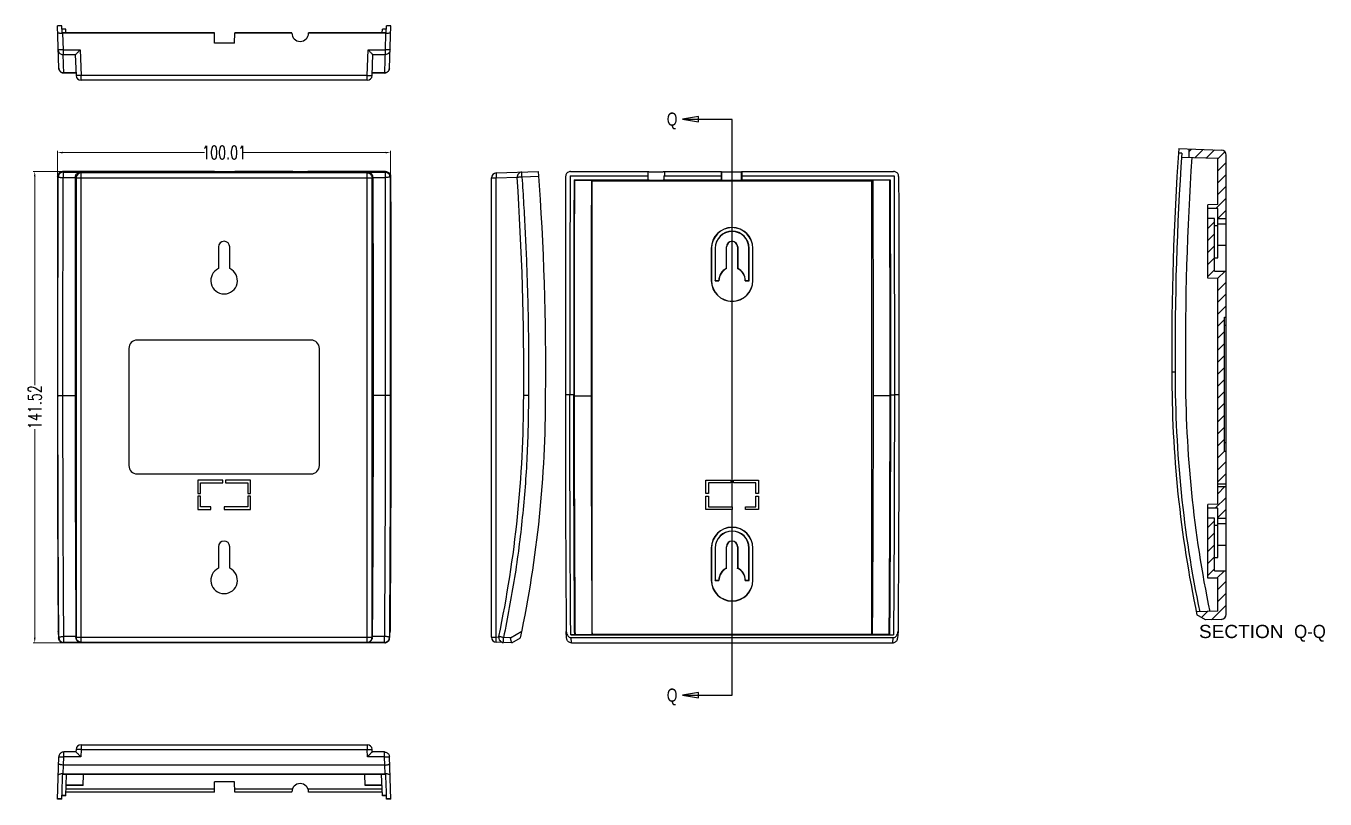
# Model space of a CAD drawing. Extents: x -1709 to -817, y 866 to 1098.
# Drawn here: x -1708.9 to -1318.8, y 865.6 to 1097.7 of the extents above; entities that cross this region are included whole.
import ezdxf
from ezdxf.enums import TextEntityAlignment as Align

# ---------------------------------------------------------------- set-up
doc = ezdxf.new("R2010")
doc.units = 0
doc.header["$LTSCALE"] = 0.64311
doc.header["$MEASUREMENT"] = 0
doc.linetypes.add('CENTER', pattern=[0.6, 0.375, -0.075, 0.075, -0.075])
doc.linetypes.add('PHANTOM', pattern=[0.8, 0.45, -0.05, 0.1, -0.05, 0.1, -0.05])
doc.layers.get('0').update_dxf_attribs({"linetype": 'CONTINUOUS'})
doc.layers.get('Defpoints').update_dxf_attribs({"linetype": 'CONTINUOUS'})
doc.layers.add('DEFAULT_1', color=7, linetype='CENTER')
doc.styles.get("Standard").update_dxf_attribs({"font": 'txt.shx', "width": 0.7})
doc.styles.add('TEXTSTYLE_0', font='txt', dxfattribs={"width": 0.8})
doc.dimstyles.new('4', dxfattribs={"dimtxt": 4, "dimasz": 1.5, "dimexe": 0.5, "dimexo": 0.5, "dimgap": 0.5, "dimtad": 0, "dimzin": 0, "dimdsep": 46, "dimtxsty": 'Standard', "dimcen": 0, "dimadec": 0, "dimazin": 0, "dimtfac": 1, "dimtofl": 0, "dimtmove": 0, "dimatfit": 3, "dimfxl": 0, "dimtolj": 1, "dimtzin": 0, "dimlwd": 13, "dimlwe": 13, "dimarcsym": 0})

# ---------------------------------------------------------------- blocks, each defined once
blk = doc.blocks.new('*D4')
at = {"color": 0, "lineweight": 13}
for p, q in [((-1699.37, 1052.61), (-1699.37, 1060.19)), ((-1697.87, 1059.69), (-1655.23, 1059.69)), ((-1600.86, 1059.69), (-1643.5, 1059.69)), ((-1599.36, 1051.56), (-1599.36, 1060.19))]:
    blk.add_line(p, q, dxfattribs=at)
at = {"color": 0}
for points in [[(-1697.87, 1059.94), (-1697.87, 1059.44), (-1699.37, 1059.69)], [(-1600.86, 1059.94), (-1600.86, 1059.44), (-1599.36, 1059.69)]]:
    blk.add_solid(points, dxfattribs=at)
at = {"layer": 'Defpoints', "color": 0}
for p in [(-1599.36, 1059.69), (-1699.37, 1052.11), (-1599.36, 1051.06)]:
    blk.add_point(p, dxfattribs=at)
at = {"color": 0, "insert": (-1649.36, 1059.69), "char_height": 4, "attachment_point": 5}
blk.add_mtext('\\A1;100.01', dxfattribs=at)
blk = doc.blocks.new('*D5')
at = {"color": 0, "lineweight": 13}
for p, q in [((-1697.47, 1054.01), (-1706.73, 1054.01)), ((-1706.23, 1052.51), (-1706.23, 989.81)), ((-1706.23, 913.99), (-1706.23, 976.68)), ((-1697.85, 912.49), (-1706.73, 912.49))]:
    blk.add_line(p, q, dxfattribs=at)
at = {"color": 0}
for points in [[(-1706.48, 1052.51), (-1705.98, 1052.51), (-1706.23, 1054.01)], [(-1706.48, 913.99), (-1705.98, 913.99), (-1706.23, 912.49)]]:
    blk.add_solid(points, dxfattribs=at)
at = {"layer": 'Defpoints', "color": 0}
for p in [(-1696.97, 1054.01), (-1706.23, 912.49), (-1697.35, 912.49)]:
    blk.add_point(p, dxfattribs=at)
at = {"color": 0, "insert": (-1706.23, 983.25), "char_height": 4, "attachment_point": 5, "rotation": 90}
blk.add_mtext('\\A1;141.52', dxfattribs=at)

msp = doc.modelspace()

# ---------------------------------------------------------------- linework, layer by layer
at = {"layer": 'DEFAULT_1', "color": 1, "linetype": 'Continuous'}
for p, q in [((-1698.996, 1085.033), (-1699.438, 1097.705)), ((-1698.084, 1097.705), (-1699.436, 1097.705)), ((-1698.016, 1095.671), (-1698.087, 1097.705)), ((-1696.9, 1096.705), (-1698.052, 1096.705)), ((-1696.866, 1095.671), (-1696.902, 1096.705)), ((-1601.862, 1095.671), (-1601.826, 1096.705)), ((-1600.676, 1096.705), (-1601.828, 1096.705)), ((-1600.712, 1095.671), (-1600.641, 1097.705)), ((-1599.292, 1097.705), (-1600.643, 1097.705)), ((-1599.732, 1085.033), (-1599.29, 1097.705)), ((-1652.268, 1095.671), (-1698.016, 1095.671)), ((-1697.865, 1095.577), (-1697.689, 1090.547)), ((-1652.266, 1095.577), (-1697.865, 1095.577)), ((-1652.214, 1092.577), (-1652.268, 1095.671)), ((-1646.214, 1092.577), (-1652.214, 1092.577)), ((-1646.214, 1092.577), (-1646.16, 1095.671)), ((-1629.014, 1095.577), (-1646.161, 1095.577)), ((-1629.014, 1095.671), (-1646.16, 1095.671)), ((-1629.014, 1095.577), (-1629.014, 1095.671)), ((-1600.712, 1095.671), (-1624.014, 1095.671)), ((-1624.014, 1095.577), (-1624.014, 1095.671)), ((-1600.863, 1095.577), (-1624.014, 1095.577)), ((-1600.863, 1095.577), (-1601.039, 1090.547)), ((-1697.689, 1090.547), (-1697.689, 1089.1)), ((-1697.689, 1090.547), (-1692.589, 1090.547)), ((-1697.689, 1089.1), (-1694.031, 1089.1)), ((-1694.038, 1089.1), (-1693.819, 1082.835)), ((-1692.589, 1090.547), (-1692.32, 1082.835)), ((-1606.408, 1082.835), (-1606.139, 1090.547)), ((-1606.139, 1090.547), (-1601.039, 1090.547)), ((-1604.909, 1082.835), (-1604.69, 1089.1)), ((-1604.697, 1089.1), (-1601.039, 1089.1)), ((-1601.039, 1090.547), (-1601.039, 1089.1)), ((-1697.497, 1083.586), (-1697.497, 1083.618)), ((-1693.846, 1083.618), (-1697.497, 1083.618)), ((-1693.838, 1083.586), (-1697.497, 1083.586)), ((-1692.32, 1081.387), (-1692.32, 1082.835)), ((-1606.408, 1082.835), (-1692.32, 1082.835)), ((-1606.408, 1081.387), (-1692.32, 1081.387)), ((-1606.408, 1081.387), (-1606.408, 1082.835)), ((-1601.231, 1083.586), (-1604.889, 1083.586)), ((-1601.231, 1083.618), (-1604.881, 1083.618)), ((-1601.231, 1083.586), (-1601.231, 1083.618)), ((-1511.659, 1069.731), (-1496.809, 1069.731)), ((-1361.76, 1059.533), (-1362.762, 1059.533)), ((-1362.668, 1060.878), (-1349.925, 1060.433)), ((-1361.841, 1058.348), (-1350.978, 1057.969)), ((-1359.668, 1060.774), (-1359.668, 1058.272)), ((-1359.668, 1059.922), (-1358.845, 1060.745)), ((-1357.792, 1058.206), (-1355.374, 1060.624)), ((-1354.321, 1058.085), (-1351.904, 1060.502)), ((-1350.978, 1057.836), (-1348.881, 1059.933)), ((-1350.978, 1044.078), (-1350.978, 1057.969)), ((-1348.478, 921.022), (-1348.478, 1058.934)), ((-1697.865, 1054.006), (-1697.689, 1053.831)), ((-1652.266, 1054.006), (-1697.865, 1054.006)), ((-1697.689, 1053.831), (-1697.689, 1052.229)), ((-1697.689, 1053.831), (-1692.589, 1053.831)), ((-1692.589, 1053.831), (-1692.32, 1053.561)), ((-1692.32, 912.651), (-1692.32, 1053.561)), ((-1606.408, 1053.561), (-1692.32, 1053.561)), ((-1652.266, 1054.006), (-1652.214, 1053.902)), ((-1646.214, 1053.902), (-1652.214, 1053.902)), ((-1646.161, 1054.006), (-1646.214, 1053.902)), ((-1629.014, 1054.006), (-1646.161, 1054.006)), ((-1600.863, 1054.006), (-1624.014, 1054.006)), ((-1606.408, 1053.561), (-1606.139, 1053.831)), ((-1606.408, 912.651), (-1606.408, 1053.561)), ((-1606.139, 1053.831), (-1601.039, 1053.831)), ((-1600.863, 1054.006), (-1601.039, 1053.831)), ((-1601.039, 1053.831), (-1601.039, 1052.229)), ((-1567.643, 1053.561), (-1554.901, 1054.006)), ((-1545.31, 1054.006), (-1522.159, 1054.006)), ((-1522.159, 1054.006), (-1522.159, 1052.661)), ((-1517.159, 1054.006), (-1517.159, 1052.661)), ((-1517.159, 1054.006), (-1500.011, 1054.006)), ((-1500.011, 1054.006), (-1499.959, 1053.902)), ((-1499.959, 1051.4), (-1499.959, 1053.902)), ((-1499.959, 1053.902), (-1493.959, 1053.902)), ((-1493.906, 1054.006), (-1493.959, 1053.902)), ((-1493.959, 1051.4), (-1493.959, 1053.902)), ((-1493.906, 1054.006), (-1448.308, 1054.006)), ((-1350.978, 1054.244), (-1348.478, 1056.744)), ((-1699.367, 1052.511), (-1699.188, 1052.332)), ((-1697.689, 1052.229), (-1694.038, 1052.229)), ((-1694.038, 1052.281), (-1693.819, 1052.062)), ((-1693.819, 1052.062), (-1693.819, 914.15)), ((-1693.819, 1052.062), (-1604.909, 1052.062)), ((-1604.909, 1052.062), (-1604.69, 1052.281)), ((-1604.909, 914.15), (-1604.909, 1052.062)), ((-1604.69, 1052.229), (-1601.039, 1052.229)), ((-1599.36, 1052.511), (-1599.539, 1052.332)), ((-1569.091, 914.15), (-1569.091, 1052.062)), ((-1569.091, 1052.062), (-1567.643, 1052.062)), ((-1567.643, 1052.062), (-1561.377, 1052.281)), ((-1567.643, 914.15), (-1567.643, 1052.062)), ((-1554.796, 1052.511), (-1559.931, 1052.332)), ((-1545.46, 1052.661), (-1521.988, 1052.661)), ((-1544.171, 1051.368), (-1544.278, 1051.476)), ((-1544.278, 1051.476), (-1522.018, 1051.476)), ((-1544.171, 1051.368), (-1539.071, 1051.368)), ((-1538.799, 1051.097), (-1539.071, 1051.368)), ((-1538.799, 915.116), (-1538.799, 1051.097)), ((-1454.818, 1051.097), (-1538.799, 1051.097)), ((-1517.329, 1052.661), (-1500.013, 1052.661)), ((-1517.299, 1051.476), (-1499.997, 1051.476)), ((-1499.997, 1051.476), (-1499.959, 1051.4)), ((-1499.959, 1051.4), (-1493.959, 1051.4)), ((-1493.921, 1051.476), (-1493.959, 1051.4)), ((-1493.921, 1051.476), (-1449.339, 1051.476)), ((-1493.905, 1052.661), (-1448.157, 1052.661)), ((-1454.818, 1051.097), (-1454.547, 1051.368)), ((-1454.818, 915.116), (-1454.818, 1051.097)), ((-1449.447, 1051.368), (-1454.547, 1051.368)), ((-1449.447, 1051.368), (-1449.339, 1051.476)), ((-1350.978, 1050.652), (-1348.478, 1053.152)), ((-1350.978, 1047.06), (-1348.478, 1049.56)), ((-1351.557, 1042.888), (-1348.478, 1045.968)), ((-1350.978, 1044.078), (-1353.978, 1044.026)), ((-1353.978, 1021.931), (-1353.978, 1044.026)), ((-1350.978, 1042.878), (-1353.978, 1042.931)), ((-1350.978, 1028.128), (-1350.978, 1042.878)), ((-1350.925, 1039.928), (-1348.478, 1042.376)), ((-1351.978, 1039.911), (-1353.978, 1039.876)), ((-1353.978, 1036.876), (-1351.978, 1038.876)), ((-1351.978, 1024.128), (-1351.978, 1039.911)), ((-1351.978, 1037.828), (-1350.978, 1037.828)), ((-1350.978, 1039.928), (-1348.478, 1039.928)), ((-1348.478, 1038.228), (-1350.978, 1038.228)), ((-1353.978, 1033.283), (-1351.978, 1035.283)), ((-1651.064, 1031.356), (-1651.064, 1024.877)), ((-1647.664, 1024.877), (-1647.664, 1031.356)), ((-1503.059, 1030.956), (-1503.059, 1021.256)), ((-1503.059, 1030.956), (-1503.006, 1030.956)), ((-1503.006, 1030.956), (-1503.006, 1021.256)), ((-1501.911, 1030.956), (-1501.911, 1021.204)), ((-1501.911, 1030.956), (-1501.859, 1030.956)), ((-1501.859, 1030.956), (-1501.859, 1021.256)), ((-1498.509, 1024.877), (-1498.509, 1031.356)), ((-1498.491, 1024.866), (-1498.491, 1031.356)), ((-1498.456, 1031.356), (-1498.491, 1031.356)), ((-1498.456, 1024.844), (-1498.456, 1031.356)), ((-1495.161, 1031.356), (-1495.161, 1024.844)), ((-1495.161, 1031.356), (-1495.126, 1031.356)), ((-1495.126, 1031.356), (-1495.126, 1024.866)), ((-1495.109, 1031.356), (-1495.109, 1024.877)), ((-1491.759, 1021.256), (-1491.759, 1030.956)), ((-1491.706, 1030.956), (-1491.759, 1030.956)), ((-1491.706, 1021.204), (-1491.706, 1030.956)), ((-1490.611, 1021.256), (-1490.611, 1030.956)), ((-1490.559, 1030.956), (-1490.611, 1030.956)), ((-1490.559, 1021.256), (-1490.559, 1030.956)), ((-1353.978, 1029.691), (-1351.978, 1031.691)), ((-1348.478, 1031.749), (-1350.978, 1031.749)), ((-1353.978, 1026.099), (-1351.978, 1028.099)), ((-1351.978, 1028.111), (-1350.978, 1028.128)), ((-1353.978, 1022.507), (-1351.978, 1024.507)), ((-1351.978, 1024.128), (-1348.478, 1024.128)), ((-1351.014, 1021.879), (-1348.765, 1024.128)), ((-1503.059, 1021.256), (-1503.006, 1021.256)), ((-1501.911, 1021.204), (-1501.859, 1021.256)), ((-1501.911, 1021.204), (-1500.756, 1021.204)), ((-1501.859, 1021.256), (-1500.809, 1021.256)), ((-1500.809, 1021.239), (-1500.809, 1021.256)), ((-1492.861, 1021.204), (-1491.706, 1021.204)), ((-1492.809, 1021.239), (-1492.809, 1021.256)), ((-1492.809, 1021.256), (-1491.759, 1021.256)), ((-1491.706, 1021.204), (-1491.759, 1021.256)), ((-1490.559, 1021.256), (-1490.611, 1021.256)), ((-1350.978, 1021.878), (-1353.978, 1021.931)), ((-1350.978, 954.078), (-1350.978, 1021.878)), ((-1350.978, 1018.323), (-1348.478, 1020.823)), ((-1350.978, 1014.731), (-1348.478, 1017.231)), ((-1350.978, 1011.139), (-1348.478, 1013.639)), ((-1350.978, 1007.547), (-1348.978, 1009.547)), ((-1348.978, 970.078), (-1348.978, 1010.278)), ((-1348.978, 1010.278), (-1348.478, 1010.278)), ((-1348.478, 1007.778), (-1348.978, 1007.778)), ((-1623.264, 1003.406), (-1675.464, 1003.406)), ((-1350.978, 1003.955), (-1348.978, 1005.955)), ((-1677.964, 1000.906), (-1677.964, 965.706)), ((-1620.764, 965.706), (-1620.764, 1000.906)), ((-1350.978, 1000.362), (-1348.978, 1002.362)), ((-1350.978, 996.77), (-1348.978, 998.77)), ((-1350.978, 993.178), (-1348.978, 995.178)), ((-1350.978, 989.586), (-1348.978, 991.586)), ((-1545.53, 986.946), (-1546.882, 986.946)), ((-1544.345, 986.95), (-1545.53, 986.95)), ((-1449.272, 986.95), (-1448.087, 986.95)), ((-1446.735, 986.946), (-1448.087, 986.946)), ((-1350.978, 985.994), (-1348.978, 987.994)), ((-1697.758, 986.706), (-1694.107, 986.706)), ((-1600.97, 986.706), (-1604.621, 986.706)), ((-1599.47, 986.708), (-1600.97, 986.706)), ((-1557.953, 986.708), (-1559.401, 986.706)), ((-1544.237, 986.697), (-1539.137, 986.697)), ((-1449.38, 986.697), (-1454.48, 986.697)), ((-1350.978, 982.402), (-1348.978, 984.402)), ((-1350.978, 978.81), (-1348.978, 980.81)), ((-1350.978, 975.218), (-1348.978, 977.218)), ((-1350.978, 971.626), (-1348.978, 973.626)), ((-1348.478, 972.578), (-1348.978, 972.578)), ((-1350.978, 968.034), (-1348.933, 970.078)), ((-1348.978, 970.078), (-1348.478, 970.078)), ((-1350.978, 964.441), (-1348.478, 966.941)), ((-1675.464, 963.206), (-1623.264, 963.206)), ((-1649.764, 961.306), (-1657.264, 961.306)), ((-1657.264, 961.306), (-1657.264, 957.306)), ((-1656.464, 960.506), (-1649.764, 960.506)), ((-1656.464, 957.306), (-1656.464, 960.506)), ((-1649.764, 960.506), (-1649.764, 961.306)), ((-1641.464, 961.306), (-1648.964, 961.306)), ((-1648.964, 961.306), (-1648.964, 960.506)), ((-1648.964, 960.506), (-1642.264, 960.506)), ((-1642.264, 960.506), (-1642.264, 957.306)), ((-1641.464, 957.306), (-1641.464, 961.306)), ((-1504.709, 961.306), (-1497.209, 961.306)), ((-1504.709, 957.306), (-1504.709, 961.306)), ((-1497.209, 960.506), (-1503.909, 960.506)), ((-1503.909, 960.506), (-1503.909, 957.306)), ((-1497.209, 961.306), (-1497.209, 960.506)), ((-1496.409, 961.306), (-1488.909, 961.306)), ((-1496.409, 960.506), (-1496.409, 961.306)), ((-1489.709, 960.506), (-1496.409, 960.506)), ((-1489.709, 957.306), (-1489.709, 960.506)), ((-1488.909, 961.306), (-1488.909, 957.306)), ((-1350.978, 960.849), (-1348.478, 963.349)), ((-1350.978, 960.178), (-1348.478, 960.178)), ((-1657.264, 957.306), (-1656.464, 957.306)), ((-1656.464, 956.506), (-1657.264, 956.506)), ((-1657.264, 956.506), (-1657.264, 952.506)), ((-1656.464, 953.306), (-1656.464, 956.506)), ((-1642.264, 957.306), (-1641.464, 957.306)), ((-1641.464, 956.506), (-1642.264, 956.506)), ((-1642.264, 956.506), (-1642.264, 953.306)), ((-1641.464, 952.506), (-1641.464, 956.506)), ((-1503.909, 957.306), (-1504.709, 957.306)), ((-1504.709, 956.506), (-1503.909, 956.506)), ((-1504.709, 952.506), (-1504.709, 956.506)), ((-1503.909, 956.506), (-1503.909, 953.306)), ((-1488.909, 957.306), (-1489.709, 957.306)), ((-1489.709, 956.506), (-1488.909, 956.506)), ((-1489.709, 953.306), (-1489.709, 956.506)), ((-1488.909, 956.506), (-1488.909, 952.506)), ((-1351.751, 952.892), (-1348.478, 956.165)), ((-1350.978, 959.378), (-1348.478, 959.378)), ((-1350.978, 957.257), (-1348.857, 959.378)), ((-1657.264, 952.506), (-1653.364, 952.506)), ((-1653.364, 953.306), (-1656.464, 953.306)), ((-1653.364, 952.506), (-1653.364, 953.306)), ((-1642.264, 953.306), (-1649.364, 953.306)), ((-1649.364, 953.306), (-1649.364, 952.506)), ((-1649.364, 952.506), (-1641.464, 952.506)), ((-1496.809, 952.506), (-1504.709, 952.506)), ((-1503.909, 953.306), (-1496.809, 953.306)), ((-1496.809, 953.306), (-1496.809, 952.506)), ((-1492.809, 953.306), (-1489.709, 953.306)), ((-1492.809, 952.506), (-1492.809, 953.306)), ((-1488.909, 952.506), (-1492.809, 952.506)), ((-1350.978, 954.078), (-1353.978, 954.026)), ((-1353.978, 931.931), (-1353.978, 954.026)), ((-1350.978, 952.878), (-1353.978, 952.931)), ((-1350.978, 938.128), (-1350.978, 952.878)), ((-1350.978, 950.073), (-1348.478, 952.573)), ((-1351.978, 949.911), (-1353.978, 949.876)), ((-1353.978, 947.073), (-1351.978, 949.073)), ((-1351.978, 934.128), (-1351.978, 949.911)), ((-1350.978, 949.928), (-1348.478, 949.928)), ((-1348.478, 948.228), (-1350.978, 948.228)), ((-1353.978, 943.481), (-1351.978, 945.481)), ((-1351.978, 947.828), (-1350.978, 947.828)), ((-1651.064, 941.356), (-1651.064, 934.877)), ((-1647.664, 934.877), (-1647.664, 941.356)), ((-1503.059, 940.956), (-1503.006, 940.956)), ((-1503.059, 940.956), (-1503.059, 931.256)), ((-1503.006, 940.956), (-1503.006, 931.256)), ((-1501.911, 940.956), (-1501.859, 940.956)), ((-1501.911, 940.956), (-1501.911, 931.204)), ((-1501.859, 940.956), (-1501.859, 931.256)), ((-1498.509, 934.877), (-1498.509, 941.356)), ((-1498.456, 941.356), (-1498.491, 941.356)), ((-1498.491, 934.866), (-1498.491, 941.356)), ((-1498.456, 934.844), (-1498.456, 941.356)), ((-1495.161, 941.356), (-1495.126, 941.356)), ((-1495.161, 941.356), (-1495.161, 934.844)), ((-1495.126, 941.356), (-1495.126, 934.866)), ((-1495.109, 941.356), (-1495.109, 934.877)), ((-1491.706, 940.956), (-1491.759, 940.956)), ((-1491.759, 931.256), (-1491.759, 940.956)), ((-1491.706, 931.204), (-1491.706, 940.956)), ((-1490.559, 940.956), (-1490.611, 940.956)), ((-1490.611, 931.256), (-1490.611, 940.956)), ((-1490.559, 931.256), (-1490.559, 940.956)), ((-1353.978, 939.889), (-1351.978, 941.889)), ((-1348.478, 941.749), (-1350.978, 941.749)), ((-1353.978, 936.297), (-1351.978, 938.297)), ((-1351.978, 938.111), (-1350.978, 938.128)), ((-1353.978, 932.705), (-1351.978, 934.705)), ((-1351.978, 934.128), (-1348.478, 934.128)), ((-1351.208, 931.882), (-1348.962, 934.128)), ((-1503.059, 931.256), (-1503.006, 931.256)), ((-1501.911, 931.204), (-1501.859, 931.256)), ((-1501.911, 931.204), (-1500.756, 931.204)), ((-1501.859, 931.256), (-1500.809, 931.256)), ((-1500.809, 931.239), (-1500.809, 931.256)), ((-1492.861, 931.204), (-1491.706, 931.204)), ((-1492.809, 931.256), (-1491.759, 931.256)), ((-1492.809, 931.239), (-1492.809, 931.256)), ((-1491.706, 931.204), (-1491.759, 931.256)), ((-1490.559, 931.256), (-1490.611, 931.256)), ((-1350.978, 931.878), (-1353.978, 931.931)), ((-1350.978, 921.988), (-1350.978, 931.878)), ((-1350.978, 928.52), (-1348.478, 931.02)), ((-1350.978, 924.928), (-1348.478, 927.428)), ((-1350.978, 921.988), (-1357.415, 921.763)), ((-1354.605, 919.36), (-1357.229, 920.875)), ((-1355.836, 920.07), (-1354.024, 921.882)), ((-1352.894, 919.42), (-1348.478, 923.836)), ((-1349.925, 919.523), (-1354.605, 919.36)), ((-1699.188, 916.005), (-1699.067, 914.002)), ((-1699.184, 915.863), (-1699.188, 916.005)), ((-1699.184, 915.869), (-1699.065, 913.897)), ((-1699.067, 914.002), (-1698.996, 914.074)), ((-1699.065, 913.897), (-1699.067, 914.002)), ((-1693.846, 914.382), (-1697.497, 914.382)), ((-1697.497, 912.575), (-1697.497, 914.382)), ((-1693.819, 914.15), (-1693.845, 914.124)), ((-1693.819, 914.15), (-1604.909, 914.15)), ((-1604.883, 914.124), (-1604.909, 914.15)), ((-1601.231, 914.382), (-1604.881, 914.382)), ((-1601.231, 912.575), (-1601.231, 914.382)), ((-1599.66, 914.002), (-1599.732, 914.074)), ((-1599.663, 913.897), (-1599.544, 915.869)), ((-1599.663, 913.897), (-1599.66, 914.002)), ((-1599.66, 914.002), (-1599.539, 916.005)), ((-1599.539, 916.005), (-1599.544, 915.863)), ((-1569.091, 914.15), (-1567.643, 914.15)), ((-1566.891, 914.124), (-1567.643, 914.15)), ((-1563.393, 914.002), (-1565.444, 914.074)), ((-1563.393, 914.002), (-1559.923, 916.005)), ((-1562.963, 912.488), (-1560.34, 914.003)), ((-1546.633, 916.005), (-1546.628, 915.863)), ((-1546.509, 913.897), (-1546.629, 915.869)), ((-1544.088, 914.927), (-1545.274, 914.927)), ((-1545.274, 914.891), (-1448.343, 914.891)), ((-1448.526, 914.003), (-1545.092, 914.003)), ((-1545, 912.488), (-1545.092, 914.003)), ((-1543.983, 915.032), (-1544.088, 914.927)), ((-1543.983, 915.032), (-1538.883, 915.032)), ((-1538.799, 915.116), (-1538.883, 915.032)), ((-1538.799, 915.116), (-1454.818, 915.116)), ((-1454.818, 915.116), (-1454.734, 915.032)), ((-1449.634, 915.032), (-1454.734, 915.032)), ((-1449.529, 914.927), (-1449.634, 915.032)), ((-1449.529, 914.927), (-1448.343, 914.927)), ((-1448.526, 914.003), (-1448.617, 912.488)), ((-1446.989, 915.869), (-1447.108, 913.897)), ((-1446.989, 915.863), (-1446.984, 916.005)), ((-1697.583, 912.488), (-1697.497, 912.575)), ((-1601.172, 912.488), (-1697.555, 912.488)), ((-1692.397, 912.575), (-1697.497, 912.575)), ((-1692.32, 912.651), (-1692.397, 912.575)), ((-1692.32, 912.651), (-1606.408, 912.651)), ((-1606.331, 912.575), (-1606.408, 912.651)), ((-1601.231, 912.575), (-1606.331, 912.575)), ((-1601.144, 912.488), (-1601.231, 912.575)), ((-1562.964, 912.488), (-1567.643, 912.651)), ((-1545, 912.488), (-1448.617, 912.488)), ((-1511.659, 896.767), (-1496.809, 896.767)), ((-1692.32, 881.901), (-1692.32, 880.453)), ((-1692.32, 881.901), (-1606.408, 881.901)), ((-1606.408, 881.901), (-1606.408, 880.453)), ((-1699.438, 865.582), (-1698.996, 878.254)), ((-1697.583, 875.773), (-1697.497, 878.254)), ((-1697.497, 878.254), (-1697.497, 879.702)), ((-1693.838, 879.702), (-1697.497, 879.702)), ((-1692.397, 878.254), (-1697.497, 878.254)), ((-1693.819, 880.453), (-1693.845, 879.701)), ((-1692.32, 880.453), (-1692.397, 878.254)), ((-1692.32, 880.453), (-1606.408, 880.453)), ((-1606.331, 878.254), (-1606.408, 880.453)), ((-1601.231, 878.254), (-1606.331, 878.254)), ((-1604.883, 879.701), (-1604.909, 880.453)), ((-1601.231, 879.702), (-1604.889, 879.702)), ((-1601.231, 878.254), (-1601.231, 879.702)), ((-1601.144, 875.773), (-1601.231, 878.254)), ((-1599.29, 865.582), (-1599.732, 878.254)), ((-1697.647, 873.149), (-1697.555, 875.773)), ((-1601.172, 875.773), (-1697.555, 875.773)), ((-1601.172, 875.773), (-1601.081, 873.149)), ((-1600.899, 872.963), (-1697.829, 872.963)), ((-1697.647, 873.149), (-1601.081, 873.149)), ((-1696.902, 866.582), (-1696.679, 872.963)), ((-1691.694, 869.68), (-1691.579, 872.963)), ((-1652.268, 867.616), (-1652.214, 870.711)), ((-1646.214, 870.711), (-1652.214, 870.711)), ((-1646.16, 867.616), (-1646.214, 870.711)), ((-1607.034, 869.68), (-1607.149, 872.963)), ((-1601.826, 866.582), (-1602.049, 872.963)), ((-1696.9, 866.582), (-1698.052, 866.582)), ((-1696.9, 866.61), (-1698.051, 866.61)), ((-1652.268, 867.616), (-1696.866, 867.616)), ((-1652.252, 868.537), (-1696.833, 868.537)), ((-1691.692, 869.71), (-1696.792, 869.71)), ((-1691.691, 869.68), (-1696.791, 869.68)), ((-1628.873, 868.537), (-1646.176, 868.537)), ((-1629.014, 867.616), (-1646.16, 867.616)), ((-1629.014, 867.616), (-1629.014, 867.711)), ((-1601.894, 868.537), (-1624.154, 868.537)), ((-1624.014, 867.616), (-1624.014, 867.711)), ((-1601.862, 867.616), (-1624.014, 867.616)), ((-1601.936, 869.71), (-1607.036, 869.71)), ((-1601.936, 869.68), (-1607.036, 869.68)), ((-1600.677, 866.61), (-1601.828, 866.61)), ((-1600.676, 866.582), (-1601.828, 866.582)), ((-1698.085, 865.61), (-1699.437, 865.61)), ((-1698.084, 865.582), (-1699.436, 865.582)), ((-1698.087, 865.582), (-1698.086, 865.61)), ((-1599.291, 865.61), (-1600.643, 865.61)), ((-1599.292, 865.582), (-1600.643, 865.582)), ((-1600.641, 865.582), (-1600.642, 865.61))]:
    msp.add_line(p, q, dxfattribs=at)
at = {"layer": 'DEFAULT_1', "color": 1, "linetype": 'PHANTOM'}
for p, q in [((-1496.809, 953.306), (-1496.809, 1069.731)), ((-1496.809, 896.767), (-1496.809, 952.506))]:
    msp.add_line(p, q, dxfattribs=at)
at = {"layer": 'DEFAULT_1', "color": 1, "linetype": 'Continuous'}
for points in [[(-1697.689, 1090.547), (-1698.152, 1090.534), (-1698.57, 1090.526), (-1698.901, 1090.526), (-1699.114, 1090.534), (-1699.188, 1090.547)], [(-1599.539, 1090.547), (-1599.613, 1090.534), (-1599.826, 1090.526), (-1600.158, 1090.526), (-1600.576, 1090.534), (-1601.039, 1090.547)], [(-1692.32, 1082.835), (-1692.783, 1082.821), (-1693.2, 1082.814), (-1693.532, 1082.814), (-1693.745, 1082.821), (-1693.819, 1082.835)], [(-1606.408, 1082.835), (-1605.944, 1082.821), (-1605.525, 1082.814), (-1605.194, 1082.814), (-1604.981, 1082.821), (-1604.909, 1082.835)], [(-1506.896, 1070.525), (-1511.659, 1069.731), (-1506.896, 1068.937), (-1506.896, 1070.525)], [(-1697.689, 1053.831), (-1698.152, 1053.757), (-1698.57, 1053.544), (-1698.901, 1053.212), (-1699.114, 1052.795), (-1699.188, 1052.332)], [(-1692.32, 1053.561), (-1692.783, 1053.488), (-1693.2, 1053.274), (-1693.532, 1052.943), (-1693.745, 1052.525), (-1693.819, 1052.062)], [(-1606.408, 1053.561), (-1605.944, 1053.487), (-1605.525, 1053.273), (-1605.194, 1052.94), (-1604.981, 1052.521), (-1604.909, 1052.062)], [(-1599.539, 1052.332), (-1599.613, 1052.795), (-1599.826, 1053.212), (-1600.158, 1053.544), (-1600.576, 1053.757), (-1601.039, 1053.831)], [(-1567.643, 1053.561), (-1567.657, 1053.487), (-1567.664, 1053.273), (-1567.664, 1052.94), (-1567.657, 1052.521), (-1567.643, 1052.062)], [(-1559.931, 1052.332), (-1559.944, 1052.795), (-1559.951, 1053.212), (-1559.951, 1053.544), (-1559.944, 1053.757), (-1559.931, 1053.831)], [(-1698.996, 914.074), (-1698.92, 913.605), (-1698.701, 913.183), (-1698.363, 912.851), (-1697.941, 912.642), (-1697.497, 912.575)], [(-1692.32, 912.651), (-1692.778, 912.724), (-1693.197, 912.936), (-1693.53, 913.268), (-1693.745, 913.686), (-1693.819, 914.15)], [(-1606.408, 912.651), (-1605.945, 912.725), (-1605.527, 912.938), (-1605.196, 913.27), (-1604.983, 913.688), (-1604.909, 914.15)], [(-1601.231, 912.575), (-1600.775, 912.646), (-1600.355, 912.858), (-1600.021, 913.19), (-1599.806, 913.609), (-1599.732, 914.074)], [(-1567.643, 912.651), (-1567.657, 912.725), (-1567.664, 912.938), (-1567.664, 913.27), (-1567.657, 913.688), (-1567.643, 914.15)], [(-1565.444, 912.575), (-1565.458, 912.646), (-1565.465, 912.858), (-1565.465, 913.19), (-1565.458, 913.609), (-1565.444, 914.074)], [(-1506.896, 897.561), (-1511.659, 896.767), (-1506.896, 895.973), (-1506.896, 897.561)], [(-1698.996, 878.254), (-1698.92, 878.268), (-1698.701, 878.275), (-1698.363, 878.275), (-1697.941, 878.267), (-1697.497, 878.254)], [(-1692.32, 880.453), (-1692.778, 880.466), (-1693.197, 880.474), (-1693.53, 880.474), (-1693.745, 880.467), (-1693.819, 880.453)], [(-1606.408, 880.453), (-1605.945, 880.467), (-1605.527, 880.474), (-1605.196, 880.474), (-1604.983, 880.467), (-1604.909, 880.453)], [(-1601.231, 878.254), (-1600.775, 878.268), (-1600.355, 878.275), (-1600.021, 878.275), (-1599.806, 878.268), (-1599.732, 878.254)]]:
    msp.add_lwpolyline(points, dxfattribs=at)
for centre, radius, start, end in [((-1626.514, 1095.577), 2.5, 180, 0), ((-1692.32, 1082.887), 1.5, 182, 270), ((-1606.408, 1082.887), 1.5, 270, 358), ((-514.796, 1000.764), 850, 175.94451, 180.4682), ((-514.796, 1000.764), 849, 176.030749, 180.468543), ((-508.198, 1000.765), 852.5, 176.134175, 180.48359), ((-1349.978, 1058.934), 1.5, 0, 88), ((-1567.591, 1052.062), 1.5, 92, 180), ((-1559.878, 1052.332), 1.5, 92, 183.93534), ((-2402.773, 993.892), 850, 359.5318, 4.05549), ((-2409.371, 993.893), 850, 359.515592, 3.935342), ((-1496.809, 1030.956), 6.25, 0, 180), ((-1496.809, 1030.956), 6.198, 0, 180), ((-1496.809, 1030.956), 5.102, 0, 180), ((-1496.809, 1030.956), 5.05, 0, 180), ((-1649.364, 1031.356), 1.7, 0, 180), ((-1496.809, 1031.356), 1.7, 0, 180), ((-1496.809, 1031.356), 1.683, 0, 180), ((-1496.809, 1031.356), 1.648, 0, 180), ((-1649.364, 1021.256), 4, 115.15066, 64.84934), ((-1496.809, 1021.256), 4, 115.15066, 180), ((-1496.809, 1021.256), 3.983, 114.99125, 180.25003), ((-1496.809, 1021.256), 3.948, 114.66882, 180.76005), ((-1496.809, 1021.256), 3.948, 359.23995, 65.33118), ((-1496.809, 1021.256), 3.983, 359.74997, 65.00875), ((-1496.809, 1021.256), 4, 0, 64.84934), ((-1496.809, 1021.256), 6.25, 180, 0), ((-1496.809, 1021.256), 6.198, 180, 0), ((-1675.464, 1000.906), 2.5, 90, 180), ((-1623.264, 1000.906), 2.5, 0, 90), ((-1014.768, 993.129), 350, 179.8871, 191.9138), ((-1014.768, 993.129), 349, 179.88627, 191.79344), ((-1008.168, 993.129), 352.5, 179.92837, 191.65727), ((-1902.8, 986.257), 350, 348.0862, 0.1129), ((-1909.401, 986.257), 350, 348.14959, 0.07361), ((-1675.464, 965.706), 2.5, 180, 270), ((-1623.264, 965.706), 2.5, 270, 0), ((-1496.809, 940.956), 6.25, 0, 180), ((-1496.809, 940.956), 6.198, 0, 180), ((-1496.809, 940.956), 5.102, 0, 180), ((-1496.809, 940.956), 5.05, 0, 180), ((-1649.364, 941.356), 1.7, 0, 180), ((-1496.809, 941.356), 1.7, 0, 180), ((-1496.809, 941.356), 1.683, 0, 180), ((-1496.809, 941.356), 1.648, 0, 180), ((-1649.364, 931.256), 4, 115.15066, 64.84934), ((-1496.809, 931.256), 4, 115.15066, 180), ((-1496.809, 931.256), 3.983, 114.99125, 180.25003), ((-1496.809, 931.256), 3.948, 114.66882, 180.76005), ((-1496.809, 931.256), 3.948, 359.23995, 65.33118), ((-1496.809, 931.256), 3.983, 359.74997, 65.00875), ((-1496.809, 931.256), 4, 0, 64.84934), ((-1496.809, 931.256), 6.25, 180, 0), ((-1496.809, 931.256), 6.198, 180, 0), ((-1349.978, 921.022), 1.5, 272, 0), ((-1567.591, 914.15), 1.5, 180, 268), ((-1565.392, 914.074), 1.5, 168.14959, 268), ((-1692.32, 880.401), 1.5, 90, 178), ((-1606.408, 880.401), 1.5, 2, 90), ((-1626.514, 867.711), 2.5, 0, 180)]:
    msp.add_arc(centre, radius, start, end, dxfattribs=at)
for points in [[(-1699.367, 1095.682), (-1699.293, 1095.65), (-1699.078, 1095.62), (-1698.747, 1095.597), (-1698.328, 1095.582), (-1698.017, 1095.577)], [(-1698.017, 1095.577), (-1697.865, 1095.577)], [(-1600.863, 1095.577), (-1600.711, 1095.577)], [(-1600.711, 1095.577), (-1600.4, 1095.582), (-1599.98, 1095.597), (-1599.649, 1095.62), (-1599.434, 1095.65), (-1599.36, 1095.682)], [(-1699.188, 1090.547), (-1699.092, 1090.068), (-1698.855, 1089.656), (-1698.51, 1089.344), (-1698.075, 1089.15), (-1697.689, 1089.1)], [(-1697.497, 1083.618), (-1697.611, 1086.89), (-1697.689, 1089.1)], [(-1694.038, 1089.101), (-1693.981, 1089.144), (-1693.837, 1089.281), (-1693.635, 1089.481), (-1693.396, 1089.721), (-1693.134, 1089.988), (-1692.861, 1090.267), (-1692.589, 1090.547)], [(-1604.69, 1089.099), (-1604.746, 1089.144), (-1604.891, 1089.281), (-1605.092, 1089.481), (-1605.332, 1089.721), (-1605.594, 1089.988), (-1605.867, 1090.267), (-1606.139, 1090.547)], [(-1601.039, 1089.1), (-1601.116, 1086.89), (-1601.231, 1083.618)], [(-1599.539, 1090.547), (-1599.636, 1090.068), (-1599.873, 1089.656), (-1600.217, 1089.344), (-1600.653, 1089.15), (-1601.039, 1089.1)], [(-1697.497, 1083.586), (-1697.959, 1083.659), (-1698.366, 1083.864), (-1698.69, 1084.177), (-1698.908, 1084.577), (-1698.996, 1085.033)], [(-1698.996, 1085.033), (-1698.909, 1084.59), (-1698.689, 1084.194), (-1698.353, 1083.879), (-1697.941, 1083.683), (-1697.497, 1083.618)], [(-1601.231, 1083.586), (-1600.769, 1083.659), (-1600.361, 1083.864), (-1600.037, 1084.177), (-1599.82, 1084.577), (-1599.732, 1085.033)], [(-1599.732, 1085.033), (-1599.818, 1084.59), (-1600.039, 1084.194), (-1600.375, 1083.879), (-1600.787, 1083.683), (-1601.231, 1083.618)], [(-1699.367, 1052.511), (-1699.293, 1052.973), (-1699.078, 1053.391), (-1698.747, 1053.721), (-1698.328, 1053.933), (-1697.865, 1054.006)], [(-1694.038, 1052.281), (-1693.981, 1052.696), (-1693.837, 1053.048), (-1693.635, 1053.331), (-1693.396, 1053.548), (-1693.134, 1053.701), (-1692.861, 1053.794), (-1692.589, 1053.831)], [(-1624.014, 1054.006), (-1624.115, 1053.982), (-1624.411, 1053.959), (-1624.877, 1053.94), (-1625.476, 1053.927), (-1626.158, 1053.92), (-1626.869, 1053.92), (-1627.552, 1053.927), (-1628.151, 1053.94), (-1628.617, 1053.959), (-1628.912, 1053.982), (-1629.014, 1054.006)], [(-1604.69, 1052.281), (-1604.746, 1052.696), (-1604.891, 1053.048), (-1605.092, 1053.331), (-1605.332, 1053.548), (-1605.594, 1053.701), (-1605.867, 1053.794), (-1606.139, 1053.831)], [(-1600.863, 1054.006), (-1600.4, 1053.933), (-1599.98, 1053.72), (-1599.649, 1053.391), (-1599.434, 1052.972), (-1599.36, 1052.511)], [(-1545.31, 1054.006), (-1545.772, 1053.933), (-1546.193, 1053.72), (-1546.524, 1053.391), (-1546.738, 1052.972), (-1546.812, 1052.511)], [(-1522.159, 1054.006), (-1522.057, 1053.982), (-1521.762, 1053.959), (-1521.295, 1053.94), (-1520.697, 1053.927), (-1520.014, 1053.92), (-1519.303, 1053.92), (-1518.62, 1053.927), (-1518.022, 1053.94), (-1517.556, 1053.959), (-1517.26, 1053.982), (-1517.159, 1054.006)], [(-1500.011, 1054.006), (-1500.012, 1053.334), (-1500.013, 1052.661)], [(-1493.906, 1054.006), (-1493.905, 1053.334), (-1493.905, 1052.661)], [(-1446.805, 1052.511), (-1446.879, 1052.973), (-1447.094, 1053.391), (-1447.425, 1053.721), (-1447.845, 1053.933), (-1448.308, 1054.006)], [(-1699.367, 1052.511), (-1699.41, 1030.676), (-1699.434, 1008.816), (-1699.437, 986.946)], [(-1699.257, 986.708), (-1699.258, 994.906), (-1699.257, 1003.117), (-1699.252, 1011.326), (-1699.245, 1019.532), (-1699.235, 1027.736), (-1699.222, 1035.938), (-1699.206, 1044.136), (-1699.188, 1052.332)], [(-1699.188, 1052.332), (-1699.105, 1052.301), (-1698.889, 1052.273), (-1698.557, 1052.249), (-1698.145, 1052.235), (-1697.689, 1052.229)], [(-1697.758, 986.706), (-1697.759, 994.904), (-1697.757, 1003.101), (-1697.753, 1011.295), (-1697.746, 1019.487), (-1697.736, 1027.677), (-1697.723, 1035.864), (-1697.707, 1044.048), (-1697.689, 1052.229)], [(-1694.038, 1052.229), (-1694.08, 1030.408), (-1694.103, 1008.562), (-1694.107, 986.706)], [(-1694.038, 1052.281), (-1694.038, 1052.264), (-1694.038, 1052.246), (-1694.038, 1052.229)], [(-1604.69, 1052.281), (-1604.69, 1052.264), (-1604.69, 1052.246), (-1604.69, 1052.229)], [(-1604.69, 1052.229), (-1604.647, 1030.408), (-1604.624, 1008.562), (-1604.621, 986.706)], [(-1599.539, 1052.332), (-1599.623, 1052.301), (-1599.839, 1052.273), (-1600.17, 1052.249), (-1600.583, 1052.235), (-1601.039, 1052.229)], [(-1601.039, 1052.229), (-1601.02, 1044.048), (-1601.005, 1035.864), (-1600.992, 1027.677), (-1600.982, 1019.487), (-1600.975, 1011.295), (-1600.97, 1003.101), (-1600.968, 994.904), (-1600.97, 986.706)], [(-1599.539, 1052.332), (-1599.521, 1044.136), (-1599.506, 1035.938), (-1599.493, 1027.736), (-1599.483, 1019.532), (-1599.476, 1011.326), (-1599.471, 1003.117), (-1599.469, 994.906), (-1599.47, 986.708)], [(-1599.36, 1052.511), (-1599.317, 1030.676), (-1599.294, 1008.816), (-1599.291, 986.946)], [(-1559.931, 1052.332), (-1560.373, 1052.301), (-1560.777, 1052.273), (-1561.099, 1052.249), (-1561.304, 1052.235), (-1561.375, 1052.229)], [(-1559.931, 1052.332), (-1559.407, 1044.136), (-1558.962, 1035.938), (-1558.596, 1027.736), (-1558.309, 1019.532), (-1558.101, 1011.326), (-1557.973, 1003.117), (-1557.924, 994.906), (-1557.953, 986.708)], [(-1546.812, 1052.511), (-1546.855, 1030.676), (-1546.878, 1008.816), (-1546.882, 986.946)], [(-1545.46, 1052.661), (-1545.463, 1051.514), (-1545.505, 1030.01), (-1545.527, 1008.483), (-1545.53, 986.946)], [(-1544.278, 1051.476), (-1544.32, 1029.986), (-1544.342, 1008.472), (-1544.345, 986.95)], [(-1544.171, 1051.368), (-1544.212, 1029.83), (-1544.234, 1008.268), (-1544.237, 986.697)], [(-1539.071, 1051.368), (-1539.112, 1029.83), (-1539.134, 1008.268), (-1539.137, 986.697)], [(-1522.018, 1051.476), (-1522.003, 1052.07), (-1521.988, 1052.661)], [(-1522.018, 1051.476), (-1521.706, 1051.455), (-1521.241, 1051.437), (-1520.658, 1051.425), (-1520, 1051.418), (-1519.317, 1051.418), (-1518.659, 1051.425), (-1518.076, 1051.437), (-1517.611, 1051.455), (-1517.299, 1051.476)], [(-1517.329, 1052.661), (-1517.314, 1052.07), (-1517.299, 1051.476)], [(-1499.995, 1052.661), (-1499.996, 1052.068), (-1499.997, 1051.476)], [(-1493.922, 1052.661), (-1493.921, 1052.068), (-1493.921, 1051.476)], [(-1454.547, 1051.368), (-1454.505, 1029.83), (-1454.483, 1008.268), (-1454.48, 986.697)], [(-1449.38, 986.697), (-1449.383, 1008.268), (-1449.405, 1029.83), (-1449.447, 1051.368)], [(-1449.339, 1051.476), (-1449.298, 1029.986), (-1449.275, 1008.472), (-1449.272, 986.95)], [(-1448.157, 1052.661), (-1448.154, 1051.514), (-1448.113, 1030.01), (-1448.09, 1008.483), (-1448.087, 986.946)], [(-1446.805, 1052.511), (-1446.762, 1030.676), (-1446.739, 1008.816), (-1446.735, 986.946)], [(-1498.456, 1024.844), (-1498.468, 1024.851), (-1498.479, 1024.859), (-1498.491, 1024.866)], [(-1495.161, 1024.844), (-1495.149, 1024.851), (-1495.138, 1024.859), (-1495.126, 1024.866)], [(-1500.756, 1021.204), (-1500.768, 1021.216), (-1500.78, 1021.228), (-1500.809, 1021.239)], [(-1492.861, 1021.204), (-1492.849, 1021.216), (-1492.838, 1021.228), (-1492.809, 1021.239)], [(-1364.768, 993.818), (-1364.434, 993.818), (-1364.101, 993.818), (-1363.768, 993.821)], [(-1699.437, 986.946), (-1699.437, 986.694)], [(-1599.291, 986.946), (-1599.29, 986.708)], [(-1546.882, 986.946), (-1546.867, 969.097), (-1546.821, 951.293), (-1546.743, 933.58), (-1546.633, 916.005)], [(-1545.274, 914.927), (-1545.387, 932.732), (-1545.467, 950.724), (-1545.515, 968.812), (-1545.53, 986.946)], [(-1544.088, 914.927), (-1544.201, 932.765), (-1544.282, 950.747), (-1544.33, 968.824), (-1544.345, 986.95)], [(-1449.272, 986.95), (-1449.287, 968.824), (-1449.335, 950.747), (-1449.416, 932.765), (-1449.529, 914.927)], [(-1448.087, 986.946), (-1448.102, 968.812), (-1448.15, 950.724), (-1448.231, 932.732), (-1448.343, 914.927)], [(-1446.735, 986.946), (-1446.75, 969.097), (-1446.796, 951.293), (-1446.874, 933.58), (-1446.984, 916.005)], [(-1699.437, 986.694), (-1699.422, 969.097), (-1699.376, 951.293), (-1699.298, 933.58), (-1699.188, 916.005)], [(-1699.01, 916.007), (-1699.11, 932.049), (-1699.192, 950.197), (-1699.241, 968.442), (-1699.257, 986.708)], [(-1699.257, 986.694), (-1699.128, 986.698), (-1698.8, 986.703), (-1698.32, 986.705), (-1697.758, 986.706)], [(-1697.497, 914.382), (-1697.611, 932.282), (-1697.693, 950.352), (-1697.742, 968.518), (-1697.758, 986.706)], [(-1694.107, 986.706), (-1694.091, 968.503), (-1694.042, 950.349), (-1693.961, 932.292), (-1693.846, 914.382)], [(-1604.621, 986.706), (-1604.637, 968.503), (-1604.685, 950.349), (-1604.767, 932.292), (-1604.881, 914.382)], [(-1600.97, 986.706), (-1600.985, 968.518), (-1601.034, 950.352), (-1601.116, 932.282), (-1601.231, 914.382)], [(-1599.47, 986.708), (-1599.486, 968.442), (-1599.535, 950.197), (-1599.617, 932.049), (-1599.718, 916.007)], [(-1599.29, 986.708), (-1599.305, 969.097), (-1599.352, 951.293), (-1599.43, 933.58), (-1599.539, 916.005)], [(-1557.953, 986.708), (-1558.405, 968.442), (-1559.808, 950.197), (-1562.158, 932.049), (-1565.444, 914.074)], [(-1544.237, 986.697), (-1544.222, 968.664), (-1544.174, 950.678), (-1544.095, 932.786), (-1543.983, 915.032)], [(-1539.137, 986.697), (-1539.122, 968.664), (-1539.074, 950.678), (-1538.995, 932.786), (-1538.883, 915.032)], [(-1454.48, 986.697), (-1454.495, 968.664), (-1454.543, 950.678), (-1454.622, 932.786), (-1454.734, 915.032)], [(-1449.634, 915.032), (-1449.522, 932.786), (-1449.443, 950.678), (-1449.395, 968.664), (-1449.38, 986.697)], [(-1498.456, 934.844), (-1498.468, 934.851), (-1498.479, 934.859), (-1498.491, 934.866)], [(-1495.161, 934.844), (-1495.149, 934.851), (-1495.138, 934.859), (-1495.126, 934.866)], [(-1500.756, 931.204), (-1500.768, 931.216), (-1500.78, 931.228), (-1500.809, 931.239)], [(-1492.861, 931.204), (-1492.849, 931.216), (-1492.838, 931.228), (-1492.809, 931.239)], [(-1697.583, 912.488), (-1698.055, 912.566), (-1698.473, 912.787), (-1698.798, 913.125), (-1699.001, 913.544), (-1699.065, 913.897)], [(-1699.009, 915.864), (-1699.01, 916.007)], [(-1698.996, 914.074), (-1699.009, 915.864)], [(-1698.996, 914.074), (-1698.909, 914.167), (-1698.689, 914.253), (-1698.353, 914.32), (-1697.941, 914.365), (-1697.497, 914.382)], [(-1693.845, 914.124), (-1693.845, 914.211), (-1693.846, 914.297), (-1693.846, 914.382)], [(-1693.845, 914.124), (-1693.789, 913.71), (-1693.645, 913.358), (-1693.443, 913.075), (-1693.203, 912.858), (-1692.941, 912.704), (-1692.668, 912.611), (-1692.397, 912.575)], [(-1604.883, 914.124), (-1604.939, 913.71), (-1605.083, 913.358), (-1605.285, 913.075), (-1605.524, 912.858), (-1605.787, 912.704), (-1606.06, 912.611), (-1606.331, 912.575)], [(-1604.883, 914.124), (-1604.882, 914.211), (-1604.882, 914.297), (-1604.881, 914.382)], [(-1599.732, 914.074), (-1599.818, 914.167), (-1600.039, 914.253), (-1600.375, 914.32), (-1600.787, 914.365), (-1601.231, 914.382)], [(-1601.144, 912.488), (-1600.672, 912.566), (-1600.254, 912.787), (-1599.93, 913.125), (-1599.727, 913.544), (-1599.663, 913.897)], [(-1599.719, 915.87), (-1599.732, 914.074)], [(-1599.718, 916.007), (-1599.719, 915.87)], [(-1565.444, 914.074), (-1565.888, 914.167), (-1566.284, 914.253), (-1566.599, 914.32), (-1566.795, 914.365), (-1566.86, 914.382)], [(-1562.964, 912.488), (-1563, 912.566), (-1563.069, 912.787), (-1563.165, 913.125), (-1563.277, 913.544), (-1563.393, 914.002)], [(-1546.628, 915.863), (-1546.536, 915.325), (-1546.292, 914.764), (-1545.945, 914.347), (-1545.525, 914.086), (-1545.092, 914.003)], [(-1545.028, 912.488), (-1545.5, 912.566), (-1545.918, 912.787), (-1546.243, 913.125), (-1546.446, 913.544), (-1546.509, 913.897)], [(-1545.274, 914.891), (-1545.274, 914.927)], [(-1448.589, 912.488), (-1448.117, 912.566), (-1447.699, 912.787), (-1447.374, 913.125), (-1447.171, 913.544), (-1447.108, 913.897)], [(-1448.526, 914.003), (-1448.092, 914.086), (-1447.672, 914.347), (-1447.325, 914.764), (-1447.081, 915.325), (-1446.989, 915.863)], [(-1448.343, 914.927), (-1448.343, 914.891)], [(-1697.583, 912.488), (-1697.574, 912.488), (-1697.565, 912.488), (-1697.555, 912.488)], [(-1601.144, 912.488), (-1601.154, 912.488), (-1601.163, 912.488), (-1601.172, 912.488)], [(-1545.028, 912.488), (-1545.019, 912.488), (-1545.009, 912.488), (-1545, 912.488)], [(-1448.589, 912.488), (-1448.599, 912.488), (-1448.608, 912.488), (-1448.617, 912.488)], [(-1697.497, 879.702), (-1697.959, 879.629), (-1698.366, 879.424), (-1698.69, 879.11), (-1698.908, 878.71), (-1698.996, 878.254)], [(-1693.845, 879.702), (-1693.789, 879.657), (-1693.645, 879.52), (-1693.443, 879.321), (-1693.203, 879.08), (-1692.941, 878.814), (-1692.668, 878.534), (-1692.397, 878.254)], [(-1604.883, 879.701), (-1604.939, 879.657), (-1605.083, 879.52), (-1605.285, 879.321), (-1605.524, 879.08), (-1605.787, 878.814), (-1606.06, 878.534), (-1606.331, 878.254)], [(-1601.231, 879.702), (-1600.769, 879.629), (-1600.361, 879.424), (-1600.037, 879.11), (-1599.82, 878.71), (-1599.732, 878.254)], [(-1697.583, 875.773), (-1698.055, 875.809), (-1698.473, 875.879), (-1698.798, 875.975), (-1699.001, 876.086), (-1699.067, 876.203)], [(-1697.583, 875.773), (-1697.574, 875.773), (-1697.565, 875.773), (-1697.555, 875.773)], [(-1601.144, 875.773), (-1601.154, 875.773), (-1601.163, 875.773), (-1601.172, 875.773)], [(-1601.144, 875.773), (-1600.672, 875.809), (-1600.254, 875.879), (-1599.93, 875.975), (-1599.727, 876.086), (-1599.66, 876.203)], [(-1698.08, 873.132), (-1698.501, 873.077), (-1698.848, 872.989), (-1699.091, 872.873), (-1699.188, 872.733)], [(-1697.836, 873.146), (-1698.08, 873.132)], [(-1698.051, 866.609), (-1698.023, 867.418), (-1697.942, 869.726), (-1697.855, 872.214)], [(-1697.855, 872.214), (-1697.829, 872.963)], [(-1697.647, 873.149), (-1697.836, 873.146)], [(-1600.891, 873.146), (-1601.081, 873.149)], [(-1600.899, 872.963), (-1600.873, 872.214)], [(-1600.647, 873.132), (-1600.891, 873.146)], [(-1600.873, 872.214), (-1600.786, 869.726), (-1600.705, 867.418), (-1600.677, 866.609)], [(-1599.539, 872.733), (-1599.636, 872.873), (-1599.88, 872.989), (-1600.227, 873.077), (-1600.647, 873.132)], [(-1698.086, 865.61), (-1698.07, 866.045), (-1698.051, 866.609)], [(-1600.677, 866.609), (-1600.657, 866.045), (-1600.642, 865.61)]]:
    msp.add_spline(points, degree=3, dxfattribs=at)

# ---------------------------------------------------------------- texts
at = {"layer": 'DEFAULT_1', "color": 1, "linetype": 'Continuous', "style": 'TEXTSTYLE_0'}
for s, height, width, p, p2 in [('Q', 3.969, 1.2, (-1516.421, 1067.746), (-1513.246, 1067.746)), ('SECTION  ', 3.9688, 0.830769, (-1356.623, 913.906), (-1328.048, 913.906)), ('Q-Q', 3.9688, 0.9, (-1328.048, 913.906), (-1318.523, 913.906)), ('Q', 3.969, 1.2, (-1516.421, 894.783), (-1513.246, 894.783))]:
    msp.add_text(s, height=height, dxfattribs=dict(at, width=width)).set_placement(p, p2, align=Align.FIT)

# ---------------------------------------------------------------- dimensions: what is measured, and where the dimension line sits
dim = msp.add_linear_dim(base=(-1599.357, 1059.685), p1=(-1699.368, 1052.108), p2=(-1599.357, 1051.061), dimstyle='4')
dim.commit()
dim.dimension.update_dxf_attribs({"geometry": '*D4', "text_midpoint": (-1649.363, 1059.685)})
dim = msp.add_linear_dim(base=(-1706.233, 912.488), p1=(-1696.966, 1054.006), p2=(-1697.347, 912.488), angle=90, dimstyle='4')
dim.commit()
dim.dimension.update_dxf_attribs({"geometry": '*D5', "text_midpoint": (-1706.233, 983.247)})

doc.saveas('drawing.dxf')
